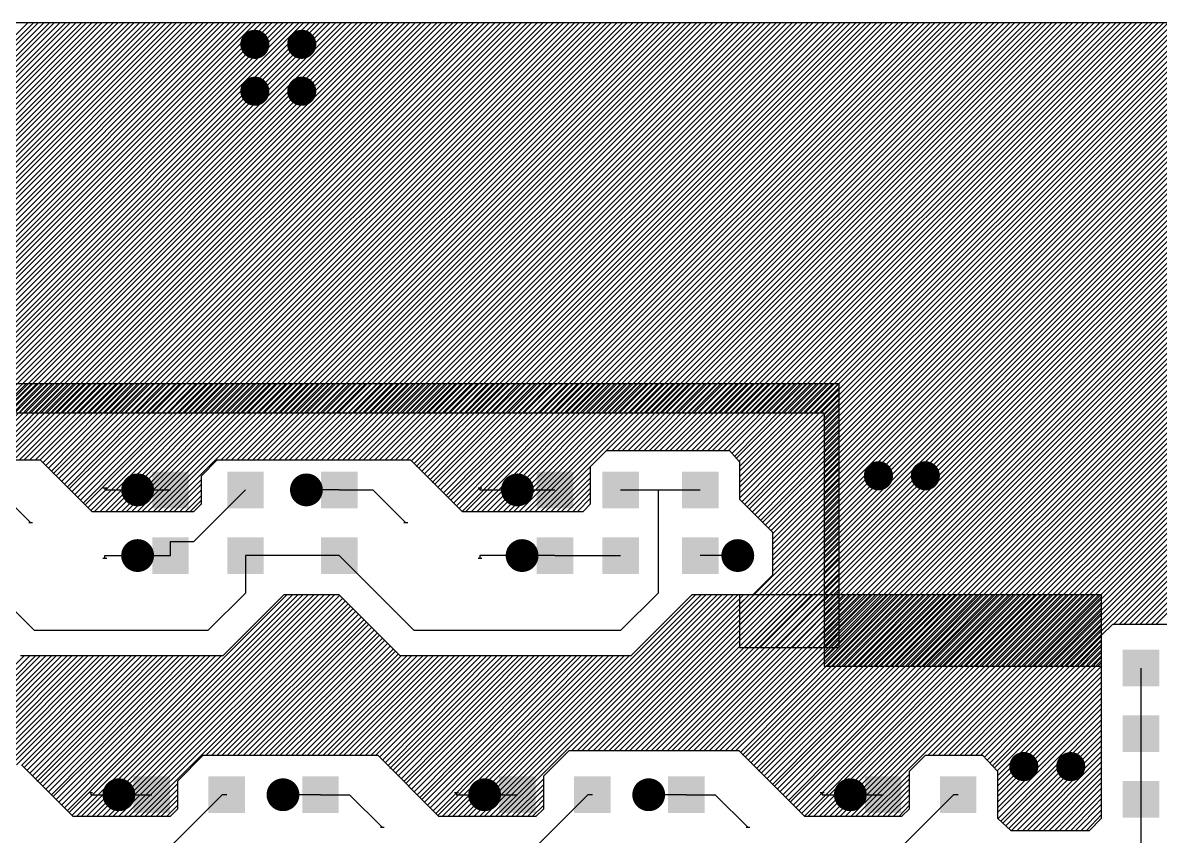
# Model space of a CAD drawing. Extents: x 295 to 953, y 10 to 290.
# Drawn here: x 749.3 to 800.1, y 208.2 to 244.6 of the extents above; entities that cross this region are included whole.
import ezdxf

# ---------------------------------------------------------------- set-up
doc = ezdxf.new("R2010")
doc.units = 0
doc.header["$LTSCALE"] = 5
doc.header["$MEASUREMENT"] = 0
doc.layers.get('0').update_dxf_attribs({"linetype": 'CONTINUOUS', "lineweight": 25})
doc.layers.add('ART01_PHO', color=7, linetype='CONTINUOUS')

msp = doc.modelspace()

# ---------------------------------------------------------------- linework, layer by layer
for points, const_width in [([(759.337, 243.629, 1), (759.987, 243.629, 1)], 0.65), ([(761.432, 243.629, 1), (762.082, 243.629, 1)], 0.65), ([(759.337, 241.534, 1), (759.987, 241.534, 1)], 0.65), ([(761.432, 241.534, 1), (762.082, 241.534, 1)], 0.65), ([(787.207, 224.351, 1), (787.857, 224.351, 1)], 0.65), ([(789.303, 224.351, 1), (789.952, 224.351, 1)], 0.65), ([(754.056, 223.722, 1), (754.79, 223.722, 1)], 0.733), ([(761.6, 223.722, 1), (762.333, 223.722, 1)], 0.733), ([(771.03, 223.722, 1), (771.763, 223.722, 1)], 0.733), ([(754.056, 220.788, 1), (754.79, 220.788, 1)], 0.733), ([(771.239, 220.788, 1), (771.973, 220.788, 1)], 0.733), ([(780.879, 220.788, 1), (781.612, 220.788, 1)], 0.733), ([(793.703, 211.359, 1), (794.353, 211.359, 1)], 0.65), ([(795.799, 211.359, 1), (796.448, 211.359, 1)], 0.65), ([(753.218, 210.101, 1), (753.951, 210.101, 1)], 0.733), ([(760.552, 210.101, 1), (761.286, 210.101, 1)], 0.733), ([(769.563, 210.101, 1), (770.296, 210.101, 1)], 0.733), ([(776.897, 210.101, 1), (777.631, 210.101, 1)], 0.733), ([(785.908, 210.101, 1), (786.641, 210.101, 1)], 0.733)]:
    msp.add_lwpolyline(points, format="xyb", close=True, dxfattribs=dict(const_width=const_width))
for points in [[(756.707, 224.539), (756.707, 222.905), (755.073, 224.539), (755.073, 222.905)], [(760.06, 224.539), (760.06, 222.905), (758.425, 224.539), (758.425, 222.905)], [(764.251, 224.539), (764.251, 222.905), (762.616, 224.539), (762.616, 222.905)], [(773.89, 224.539), (773.89, 222.905), (772.256, 224.539), (772.256, 222.905)], [(776.824, 224.539), (776.824, 222.905), (775.189, 224.539), (775.189, 222.905)], [(780.386, 224.539), (780.386, 222.905), (778.752, 224.539), (778.752, 222.905)], [(756.707, 221.606), (756.707, 219.971), (755.073, 221.606), (755.073, 219.971)], [(760.06, 221.606), (760.06, 219.971), (758.425, 221.606), (758.425, 219.971)], [(764.251, 221.606), (764.251, 219.971), (762.616, 221.606), (762.616, 219.971)], [(773.89, 221.606), (773.89, 219.971), (772.256, 221.606), (772.256, 219.971)], [(776.824, 221.606), (776.824, 219.971), (775.189, 221.606), (775.189, 219.971)], [(780.386, 221.606), (780.386, 219.971), (778.752, 221.606), (778.752, 219.971)], [(800.084, 216.576), (800.084, 214.942), (798.449, 216.576), (798.449, 214.942)], [(800.084, 213.643), (800.084, 212.008), (798.449, 213.643), (798.449, 212.008)], [(755.869, 210.919), (755.869, 209.284), (754.234, 210.919), (754.234, 209.284)], [(759.222, 210.919), (759.222, 209.284), (757.587, 210.919), (757.587, 209.284)], [(763.413, 210.919), (763.413, 209.284), (761.778, 210.919), (761.778, 209.284)], [(772.214, 210.919), (772.214, 209.284), (770.579, 210.919), (770.579, 209.284)], [(775.567, 210.919), (775.567, 209.284), (773.932, 210.919), (773.932, 209.284)], [(779.758, 210.919), (779.758, 209.284), (778.123, 210.919), (778.123, 209.284)], [(788.559, 210.919), (788.559, 209.284), (786.924, 210.919), (786.924, 209.284)], [(791.911, 210.919), (791.911, 209.284), (790.277, 210.919), (790.277, 209.284)], [(800.084, 210.709), (800.084, 209.075), (798.449, 210.709), (798.449, 209.075)]]:
    msp.add_solid(points)
at = {"layer": 'ART01_PHO', "color": 7}
for p, q in [((838.872, 244.593), (701.072, 244.593)), ((732.085, 227.159), (749.519, 244.593)), ((732.336, 227.159), (749.771, 244.593)), ((732.546, 227.159), (749.98, 244.593)), ((732.797, 227.159), (750.232, 244.593)), ((733.049, 227.159), (750.483, 244.593)), ((733.258, 227.159), (750.693, 244.593)), ((733.51, 227.159), (750.944, 244.593)), ((733.761, 227.159), (751.196, 244.593)), ((733.971, 227.159), (751.405, 244.593)), ((734.222, 227.159), (751.657, 244.593)), ((734.474, 227.159), (751.908, 244.593)), ((734.683, 227.159), (752.118, 244.593)), ((734.935, 227.159), (752.369, 244.593)), ((735.186, 227.159), (752.621, 244.593)), ((735.396, 227.159), (752.83, 244.593)), ((735.647, 227.159), (753.082, 244.593)), ((735.899, 227.159), (753.333, 244.593)), ((736.108, 227.159), (753.543, 244.593)), ((736.36, 227.159), (753.794, 244.593)), ((736.611, 227.159), (754.046, 244.593)), ((736.821, 227.159), (754.255, 244.593)), ((737.072, 227.159), (754.507, 244.593)), ((737.324, 227.159), (754.758, 244.593)), ((737.533, 227.159), (754.968, 244.593)), ((737.785, 227.159), (755.219, 244.593)), ((737.994, 227.159), (755.429, 244.593)), ((738.246, 227.159), (755.68, 244.593)), ((738.497, 227.159), (755.932, 244.593)), ((738.707, 227.159), (756.141, 244.593)), ((738.958, 227.159), (756.393, 244.593)), ((739.21, 227.159), (756.644, 244.593)), ((739.419, 227.159), (756.854, 244.593)), ((739.671, 227.159), (757.105, 244.593)), ((739.922, 227.159), (757.357, 244.593)), ((740.132, 227.159), (757.566, 244.593)), ((740.383, 227.159), (757.818, 244.593)), ((740.635, 227.159), (758.069, 244.593)), ((740.844, 227.159), (758.279, 244.593)), ((741.096, 227.159), (758.53, 244.593)), ((741.347, 227.159), (758.782, 244.593)), ((741.557, 227.159), (758.991, 244.593)), ((741.808, 227.159), (759.243, 244.593)), ((742.06, 227.159), (759.494, 244.593)), ((742.269, 227.159), (759.704, 244.593)), ((742.521, 227.159), (759.955, 244.593)), ((742.772, 227.159), (760.207, 244.593)), ((742.982, 227.159), (760.416, 244.593)), ((743.233, 227.159), (760.668, 244.593)), ((743.484, 227.159), (760.919, 244.593)), ((743.694, 227.159), (761.129, 244.593)), ((743.945, 227.159), (761.38, 244.593)), ((744.197, 227.159), (761.631, 244.593)), ((744.406, 227.159), (761.841, 244.593)), ((744.658, 227.159), (762.092, 244.593)), ((744.909, 227.159), (762.344, 244.593)), ((745.119, 227.159), (762.553, 244.593)), ((745.37, 227.159), (762.805, 244.593)), ((745.58, 227.159), (763.015, 244.593)), ((745.831, 227.159), (763.266, 244.593)), ((746.083, 227.159), (763.517, 244.593)), ((746.292, 227.159), (763.727, 244.593)), ((746.544, 227.159), (763.978, 244.593)), ((746.795, 227.159), (764.23, 244.593)), ((747.005, 227.159), (764.439, 244.593)), ((747.256, 227.159), (764.691, 244.593)), ((747.508, 227.159), (764.942, 244.593)), ((747.717, 227.159), (765.152, 244.593)), ((747.969, 227.159), (765.403, 244.593)), ((748.22, 227.159), (765.655, 244.593)), ((748.43, 227.159), (765.864, 244.593)), ((748.681, 227.159), (766.116, 244.593)), ((748.933, 227.159), (766.367, 244.593)), ((749.142, 227.159), (766.577, 244.593)), ((749.394, 227.159), (766.828, 244.593)), ((749.645, 227.159), (767.08, 244.593)), ((749.855, 227.159), (767.289, 244.593)), ((750.106, 227.159), (767.541, 244.593)), ((750.358, 227.159), (767.792, 244.593)), ((750.567, 227.159), (768.002, 244.593)), ((750.819, 227.159), (768.253, 244.593)), ((751.07, 227.159), (768.505, 244.593)), ((751.28, 227.159), (768.714, 244.593)), ((751.531, 227.159), (768.966, 244.593)), ((751.783, 227.159), (769.217, 244.593)), ((751.992, 227.159), (769.427, 244.593)), ((752.244, 227.159), (769.678, 244.593)), ((752.495, 227.159), (769.93, 244.593)), ((752.705, 227.159), (770.139, 244.593)), ((752.956, 227.159), (770.391, 244.593)), ((753.208, 227.159), (770.642, 244.593)), ((753.417, 227.159), (770.852, 244.593)), ((753.669, 227.159), (771.103, 244.593)), ((753.878, 227.159), (771.313, 244.593)), ((754.13, 227.159), (771.564, 244.593)), ((754.381, 227.159), (771.816, 244.593)), ((754.591, 227.159), (772.025, 244.593)), ((754.842, 227.159), (772.277, 244.593)), ((755.094, 227.159), (772.528, 244.593)), ((755.303, 227.159), (772.738, 244.593)), ((755.555, 227.159), (772.989, 244.593)), ((755.806, 227.159), (773.241, 244.593)), ((756.016, 227.159), (773.45, 244.593)), ((756.267, 227.159), (773.702, 244.593)), ((756.518, 227.159), (773.953, 244.593)), ((756.728, 227.159), (774.163, 244.593)), ((756.979, 227.159), (774.414, 244.593)), ((757.231, 227.159), (774.665, 244.593)), ((757.44, 227.159), (774.875, 244.593)), ((757.692, 227.159), (775.126, 244.593)), ((757.943, 227.159), (775.378, 244.593)), ((758.153, 227.159), (775.588, 244.593)), ((758.404, 227.159), (775.839, 244.593)), ((758.656, 227.159), (776.09, 244.593)), ((758.865, 227.159), (776.3, 244.593)), ((759.117, 227.159), (776.551, 244.593)), ((759.368, 227.159), (776.803, 244.593)), ((759.578, 227.159), (777.012, 244.593)), ((759.829, 227.159), (777.264, 244.593)), ((760.081, 227.159), (777.515, 244.593)), ((760.29, 227.159), (777.725, 244.593)), ((760.542, 227.159), (777.976, 244.593)), ((760.793, 227.159), (778.228, 244.593)), ((761.003, 227.159), (778.437, 244.593)), ((761.254, 227.159), (778.689, 244.593)), ((761.506, 227.159), (778.94, 244.593)), ((761.715, 227.159), (779.15, 244.593)), ((761.967, 227.159), (779.401, 244.593)), ((762.176, 227.159), (779.611, 244.593)), ((762.428, 227.159), (779.862, 244.593)), ((762.679, 227.159), (780.114, 244.593)), ((762.889, 227.159), (780.323, 244.593)), ((763.14, 227.159), (780.575, 244.593)), ((763.392, 227.159), (780.826, 244.593)), ((763.601, 227.159), (781.036, 244.593)), ((763.853, 227.159), (781.287, 244.593)), ((764.104, 227.159), (781.539, 244.593)), ((764.314, 227.159), (781.748, 244.593)), ((764.565, 227.159), (782, 244.593)), ((764.817, 227.159), (782.251, 244.593)), ((765.026, 227.159), (782.461, 244.593)), ((765.278, 227.159), (782.712, 244.593)), ((765.529, 227.159), (782.964, 244.593)), ((765.739, 227.159), (783.173, 244.593)), ((765.99, 227.159), (783.425, 244.593)), ((766.242, 227.159), (783.676, 244.593)), ((766.451, 227.159), (783.886, 244.593)), ((766.703, 227.159), (784.137, 244.593)), ((766.954, 227.159), (784.389, 244.593)), ((767.164, 227.159), (784.598, 244.593)), ((767.415, 227.159), (784.85, 244.593)), ((767.667, 227.159), (785.101, 244.593)), ((767.876, 227.159), (785.311, 244.593)), ((768.128, 227.159), (785.562, 244.593)), ((768.379, 227.159), (785.814, 244.593)), ((768.589, 227.159), (786.023, 244.593)), ((768.84, 227.159), (786.275, 244.593)), ((769.091, 227.159), (786.526, 244.593)), ((769.301, 227.159), (786.736, 244.593)), ((769.552, 227.159), (786.987, 244.593)), ((769.762, 227.159), (787.197, 244.593)), ((770.013, 227.159), (787.448, 244.593)), ((770.265, 227.159), (787.699, 244.593)), ((770.474, 227.159), (787.909, 244.593)), ((770.726, 227.159), (788.161, 244.593)), ((770.977, 227.159), (788.412, 244.593)), ((771.187, 227.159), (788.622, 244.593)), ((771.438, 227.159), (788.873, 244.593)), ((771.69, 227.159), (789.124, 244.593)), ((771.899, 227.159), (789.334, 244.593)), ((772.151, 227.159), (789.585, 244.593)), ((772.402, 227.159), (789.837, 244.593)), ((772.612, 227.159), (790.046, 244.593)), ((772.863, 227.159), (790.298, 244.593)), ((773.115, 227.159), (790.549, 244.593)), ((773.324, 227.159), (790.759, 244.593)), ((773.576, 227.159), (791.01, 244.593)), ((773.827, 227.159), (791.262, 244.593)), ((774.037, 227.159), (791.471, 244.593)), ((774.288, 227.159), (791.723, 244.593)), ((774.54, 227.159), (791.974, 244.593)), ((774.749, 227.159), (792.184, 244.593)), ((775.001, 227.159), (792.435, 244.593)), ((775.252, 227.159), (792.687, 244.593)), ((775.462, 227.159), (792.896, 244.593)), ((775.713, 227.159), (793.148, 244.593)), ((775.965, 227.159), (793.399, 244.593)), ((776.174, 227.159), (793.609, 244.593)), ((776.426, 227.159), (793.86, 244.593)), ((776.677, 227.159), (794.112, 244.593)), ((776.887, 227.159), (794.321, 244.593)), ((777.138, 227.159), (794.573, 244.593)), ((777.39, 227.159), (794.824, 244.593)), ((777.599, 227.159), (795.034, 244.593)), ((777.851, 227.159), (795.285, 244.593)), ((778.06, 227.159), (795.495, 244.593)), ((778.312, 227.159), (795.746, 244.593)), ((778.563, 227.159), (795.998, 244.593)), ((778.773, 227.159), (796.207, 244.593)), ((779.024, 227.159), (796.459, 244.593)), ((779.276, 227.159), (796.71, 244.593)), ((779.485, 227.159), (796.92, 244.593)), ((779.737, 227.159), (797.171, 244.593)), ((779.988, 227.159), (797.423, 244.593)), ((780.198, 227.159), (797.632, 244.593)), ((780.449, 227.159), (797.884, 244.593)), ((780.701, 227.159), (798.135, 244.593)), ((780.91, 227.159), (798.345, 244.593)), ((781.162, 227.159), (798.596, 244.593)), ((781.413, 227.159), (798.848, 244.593)), ((781.623, 227.159), (799.057, 244.593)), ((781.874, 227.159), (799.309, 244.593)), ((782.125, 227.159), (799.56, 244.593)), ((782.335, 227.159), (799.77, 244.593)), ((782.586, 227.159), (800.021, 244.593)), ((782.838, 227.159), (800.272, 244.593)), ((783.047, 227.159), (800.482, 244.593)), ((783.299, 227.159), (800.734, 244.593)), ((783.55, 227.159), (800.985, 244.593)), ((783.76, 227.159), (801.195, 244.593)), ((784.011, 227.159), (801.446, 244.593)), ((784.263, 227.159), (801.697, 244.593)), ((784.472, 227.159), (801.907, 244.593)), ((784.724, 227.159), (802.158, 244.593)), ((784.975, 227.159), (802.41, 244.593)), ((785.101, 227.075), (802.619, 244.593)), ((785.101, 226.823), (802.871, 244.593)), ((785.101, 226.614), (803.122, 244.593)), ((785.101, 226.362), (803.332, 244.593)), ((785.101, 226.111), (803.583, 244.593)), ((785.101, 225.901), (803.793, 244.593)), ((785.101, 225.65), (804.044, 244.593)), ((785.101, 225.399), (804.296, 244.593)), ((785.101, 225.189), (804.505, 244.593)), ((785.101, 224.937), (804.757, 244.593)), ((785.101, 224.686), (805.008, 244.593)), ((785.101, 224.476), (805.218, 244.593)), ((785.101, 224.225), (805.469, 244.593)), ((785.101, 223.974), (805.721, 244.593)), ((785.101, 223.764), (805.93, 244.593)), ((785.101, 223.513), (806.182, 244.593)), ((785.101, 223.261), (806.433, 244.593)), ((785.101, 223.052), (806.643, 244.593)), ((785.101, 222.8), (806.894, 244.593)), ((785.101, 222.549), (807.146, 244.593)), ((785.101, 222.339), (807.355, 244.593)), ((785.101, 222.088), (807.607, 244.593)), ((785.101, 221.836), (807.858, 244.593)), ((785.101, 221.627), (808.068, 244.593)), ((785.101, 221.375), (808.319, 244.593)), ((785.101, 221.124), (808.571, 244.593)), ((785.101, 220.914), (808.78, 244.593)), ((785.101, 220.663), (809.032, 244.593)), ((785.101, 220.453), (809.283, 244.593)), ((785.101, 220.202), (809.493, 244.593)), ((785.101, 219.95), (809.744, 244.593)), ((785.101, 219.741), (809.996, 244.593)), ((785.101, 219.489), (810.205, 244.593)), ((785.101, 219.238), (810.457, 244.593)), ((785.101, 219.028), (810.708, 244.593)), ((785.101, 218.777), (810.918, 244.593)), ((785.101, 218.525), (811.169, 244.593)), ((785.101, 218.316), (811.379, 244.593)), ((785.101, 218.064), (811.63, 244.593)), ((785.101, 217.813), (811.882, 244.593)), ((785.101, 217.603), (812.091, 244.593)), ((785.101, 217.352), (812.343, 244.593)), ((785.101, 217.1), (812.594, 244.593)), ((785.101, 216.891), (812.804, 244.593)), ((785.101, 216.639), (813.055, 244.593)), ((785.101, 216.388), (813.307, 244.593)), ((785.101, 216.178), (813.516, 244.593)), ((785.101, 215.927), (813.768, 244.593)), ((785.269, 215.843), (814.019, 244.593)), ((785.478, 215.843), (814.229, 244.593)), ((785.73, 215.843), (814.48, 244.593)), ((785.981, 215.843), (814.731, 244.593)), ((786.191, 215.843), (814.941, 244.593)), ((786.442, 215.843), (815.192, 244.593)), ((786.694, 215.843), (815.444, 244.593)), ((786.903, 215.843), (815.653, 244.593)), ((787.155, 215.843), (815.905, 244.593)), ((787.406, 215.843), (816.156, 244.593)), ((787.616, 215.843), (816.366, 244.593)), ((787.867, 215.843), (816.617, 244.593)), ((788.119, 215.843), (816.869, 244.593)), ((788.328, 215.843), (817.078, 244.593)), ((788.58, 215.843), (817.33, 244.593)), ((788.831, 215.843), (817.581, 244.593)), ((789.041, 215.843), (817.791, 244.593)), ((789.292, 215.843), (818.042, 244.593)), ((789.544, 215.843), (818.294, 244.593)), ((789.753, 215.843), (818.503, 244.593)), ((790.005, 215.843), (818.755, 244.593)), ((790.256, 215.843), (819.006, 244.593)), ((790.466, 215.843), (819.216, 244.593)), ((790.717, 215.843), (819.467, 244.593)), ((790.927, 215.843), (819.677, 244.593)), ((791.178, 215.843), (819.928, 244.593)), ((791.429, 215.843), (820.18, 244.593)), ((791.639, 215.843), (820.389, 244.593)), ((791.89, 215.843), (820.641, 244.593)), ((792.142, 215.843), (820.892, 244.593)), ((792.352, 215.843), (821.102, 244.593)), ((792.603, 215.843), (821.353, 244.593)), ((792.854, 215.843), (821.605, 244.593)), ((793.064, 215.843), (821.814, 244.593)), ((793.315, 215.843), (822.066, 244.593)), ((793.567, 215.843), (822.317, 244.593)), ((793.776, 215.843), (822.527, 244.593)), ((794.028, 215.843), (822.778, 244.593)), ((794.279, 215.843), (823.03, 244.593)), ((794.489, 215.843), (823.239, 244.593)), ((794.74, 215.843), (823.491, 244.593)), ((794.992, 215.843), (823.742, 244.593)), ((795.201, 215.843), (823.952, 244.593)), ((795.453, 215.843), (824.203, 244.593)), ((795.704, 215.843), (824.455, 244.593)), ((795.914, 215.843), (824.664, 244.593)), ((798.051, 217.729), (824.916, 244.593)), ((798.303, 217.729), (825.167, 244.593)), ((798.512, 217.729), (825.377, 244.593)), ((798.764, 217.729), (825.628, 244.593)), ((799.015, 217.729), (825.88, 244.593)), ((799.225, 217.729), (826.089, 244.593)), ((799.476, 217.729), (826.341, 244.593)), ((799.728, 217.729), (826.592, 244.593)), ((799.937, 217.729), (826.802, 244.593)), ((785.772, 228.458), (712.597, 228.458)), ((746.041, 225.063), (749.436, 228.458)), ((746.292, 225.063), (749.687, 228.458)), ((746.502, 225.063), (749.897, 228.458)), ((746.753, 225.063), (750.148, 228.458)), ((747.005, 225.063), (750.4, 228.458)), ((747.214, 225.063), (750.609, 228.458)), ((747.466, 225.063), (750.861, 228.458)), ((747.717, 225.063), (751.112, 228.458)), ((747.927, 225.063), (751.322, 228.458)), ((748.178, 225.063), (751.573, 228.458)), ((748.43, 225.063), (751.825, 228.458)), ((748.639, 225.063), (752.034, 228.458)), ((748.891, 225.063), (752.286, 228.458)), ((749.142, 225.063), (752.537, 228.458)), ((749.352, 225.063), (752.747, 228.458)), ((749.603, 225.063), (752.998, 228.458)), ((749.855, 225.063), (753.249, 228.458)), ((750.064, 225.063), (753.459, 228.458)), ((750.19, 224.937), (753.71, 228.458)), ((750.316, 224.812), (753.962, 228.458)), ((750.442, 224.686), (754.171, 228.458)), ((750.567, 224.56), (754.423, 228.458)), ((750.651, 224.435), (754.674, 228.458)), ((750.777, 224.351), (754.884, 228.458)), ((750.903, 224.225), (755.135, 228.458)), ((751.028, 224.099), (755.387, 228.458)), ((751.154, 223.974), (755.596, 228.458)), ((751.28, 223.848), (755.848, 228.458)), ((751.364, 223.764), (756.099, 228.458)), ((751.489, 223.638), (756.309, 228.458)), ((751.615, 223.513), (756.56, 228.458)), ((751.741, 223.387), (756.812, 228.458)), ((751.866, 223.261), (757.021, 228.458)), ((751.992, 223.135), (757.273, 228.458)), ((752.076, 223.052), (757.482, 228.458)), ((752.202, 222.926), (757.734, 228.458)), ((752.327, 222.8), (757.985, 228.458)), ((752.495, 222.758), (758.195, 228.458)), ((752.747, 222.758), (758.446, 228.458)), ((752.998, 222.758), (758.698, 228.458)), ((753.208, 222.758), (758.907, 228.458)), ((753.459, 222.758), (759.159, 228.458)), ((753.71, 222.758), (759.41, 228.458)), ((753.92, 222.758), (759.62, 228.458)), ((754.171, 222.758), (759.871, 228.458)), ((754.423, 222.758), (760.123, 228.458)), ((754.633, 222.758), (760.332, 228.458)), ((754.884, 222.758), (760.584, 228.458)), ((755.135, 222.758), (760.835, 228.458)), ((755.345, 222.758), (761.045, 228.458)), ((755.596, 222.758), (761.296, 228.458)), ((758.153, 225.063), (761.548, 228.458)), ((758.362, 225.063), (761.757, 228.458)), ((758.614, 225.063), (762.009, 228.458)), ((758.865, 225.063), (762.26, 228.458)), ((759.075, 225.063), (762.47, 228.458)), ((759.326, 225.063), (762.721, 228.458)), ((759.578, 225.063), (762.973, 228.458)), ((759.787, 225.063), (763.182, 228.458)), ((760.039, 225.063), (763.434, 228.458)), ((760.29, 225.063), (763.685, 228.458)), ((760.5, 225.063), (763.895, 228.458)), ((760.751, 225.063), (764.146, 228.458)), ((761.003, 225.063), (764.398, 228.458)), ((761.212, 225.063), (764.607, 228.458)), ((761.464, 225.063), (764.859, 228.458)), ((761.715, 225.063), (765.11, 228.458)), ((761.925, 225.063), (765.32, 228.458)), ((762.176, 225.063), (765.571, 228.458)), ((762.386, 225.063), (765.781, 228.458)), ((762.637, 225.063), (766.032, 228.458)), ((762.889, 225.063), (766.283, 228.458)), ((763.098, 225.063), (766.493, 228.458)), ((763.35, 225.063), (766.744, 228.458)), ((763.601, 225.063), (766.996, 228.458)), ((763.811, 225.063), (767.206, 228.458)), ((764.062, 225.063), (767.457, 228.458)), ((764.314, 225.063), (767.708, 228.458)), ((764.523, 225.063), (767.918, 228.458)), ((764.775, 225.063), (768.169, 228.458)), ((765.026, 225.063), (768.421, 228.458)), ((765.236, 225.063), (768.63, 228.458)), ((765.487, 225.063), (768.882, 228.458)), ((765.739, 225.063), (769.133, 228.458)), ((765.948, 225.063), (769.343, 228.458)), ((766.2, 225.063), (769.594, 228.458)), ((766.451, 225.063), (769.846, 228.458)), ((766.661, 225.021), (770.055, 228.458)), ((766.786, 224.896), (770.307, 228.458)), ((766.87, 224.77), (770.558, 228.458)), ((766.996, 224.686), (770.768, 228.458)), ((767.122, 224.56), (771.019, 228.458)), ((767.247, 224.435), (771.271, 228.458)), ((767.373, 224.309), (771.48, 228.458)), ((767.499, 224.183), (771.732, 228.458)), ((767.583, 224.057), (771.983, 228.458)), ((767.708, 223.974), (772.193, 228.458)), ((767.834, 223.848), (772.444, 228.458)), ((767.96, 223.722), (772.696, 228.458)), ((768.086, 223.596), (772.905, 228.458)), ((768.211, 223.471), (773.157, 228.458)), ((768.295, 223.387), (773.408, 228.458)), ((768.421, 223.261), (773.618, 228.458)), ((768.547, 223.135), (773.869, 228.458)), ((768.672, 223.01), (774.079, 228.458)), ((768.798, 222.884), (774.33, 228.458)), ((768.924, 222.758), (774.582, 228.458)), ((769.091, 222.758), (774.791, 228.458)), ((769.343, 222.758), (775.043, 228.458)), ((769.594, 222.758), (775.294, 228.458)), ((769.804, 222.758), (775.504, 228.458)), ((770.055, 222.758), (775.755, 228.458)), ((770.307, 222.758), (776.007, 228.458)), ((770.516, 222.758), (776.216, 228.458)), ((770.768, 222.758), (776.468, 228.458)), ((771.019, 222.758), (776.719, 228.458)), ((771.229, 222.758), (776.929, 228.458)), ((771.48, 222.758), (777.18, 228.458)), ((771.732, 222.758), (777.432, 228.458)), ((771.941, 222.758), (777.641, 228.458)), ((772.193, 222.758), (777.893, 228.458)), ((772.444, 222.758), (778.144, 228.458)), ((775.378, 225.482), (778.354, 228.458)), ((775.629, 225.482), (778.605, 228.458)), ((775.881, 225.482), (778.856, 228.458)), ((776.09, 225.482), (779.066, 228.458)), ((776.342, 225.482), (779.317, 228.458)), ((776.593, 225.482), (779.569, 228.458)), ((776.803, 225.482), (779.779, 228.458)), ((777.054, 225.482), (780.03, 228.458)), ((777.306, 225.482), (780.281, 228.458)), ((777.515, 225.482), (780.491, 228.458)), ((777.767, 225.482), (780.742, 228.458)), ((778.018, 225.482), (780.994, 228.458)), ((778.228, 225.482), (781.203, 228.458)), ((778.479, 225.482), (781.455, 228.458)), ((778.689, 225.482), (781.664, 228.458)), ((778.94, 225.482), (781.916, 228.458)), ((779.192, 225.482), (782.167, 228.458)), ((779.401, 225.482), (782.377, 228.458)), ((779.653, 225.482), (782.628, 228.458)), ((779.904, 225.482), (782.88, 228.458)), ((780.114, 225.482), (783.089, 228.458)), ((780.365, 225.482), (783.341, 228.458)), ((780.617, 225.482), (783.592, 228.458)), ((780.826, 225.482), (783.802, 228.458)), ((780.994, 225.357), (784.053, 228.458)), ((781.12, 225.231), (784.305, 228.458)), ((781.203, 225.147), (784.514, 228.458)), ((781.329, 225.021), (784.766, 228.458)), ((781.329, 224.77), (785.017, 228.458)), ((781.329, 224.56), (785.227, 228.458)), ((781.329, 224.309), (785.478, 228.458)), ((781.329, 224.057), (785.73, 228.458)), ((781.329, 223.848), (785.772, 228.29)), ((785.772, 216.681), (785.772, 228.458)), ((781.329, 223.596), (785.772, 228.039)), ((781.329, 223.345), (785.772, 227.787)), ((781.455, 223.219), (785.772, 227.578)), ((781.581, 223.093), (785.772, 227.326)), ((712.597, 227.159), (785.101, 227.159)), ((781.664, 222.968), (785.772, 227.117)), ((781.79, 222.884), (785.772, 226.865)), ((785.101, 227.159), (785.101, 215.843)), ((781.916, 222.758), (785.772, 226.614)), ((782.042, 222.632), (785.772, 226.404)), ((782.167, 222.507), (785.772, 226.153)), ((782.293, 222.381), (785.772, 225.901)), ((774.665, 224.77), (775.378, 225.482)), ((775.378, 225.482), (780.868, 225.482)), ((780.868, 225.482), (781.329, 224.979)), ((782.377, 222.297), (785.772, 225.692)), ((782.503, 222.171), (785.772, 225.44)), ((741.221, 225.063), (750.064, 225.063)), ((750.064, 225.063), (752.369, 222.758)), ((757.273, 224.351), (757.985, 225.063)), ((757.985, 225.063), (766.619, 225.063)), ((766.619, 225.063), (768.924, 222.758)), ((772.654, 222.758), (774.665, 224.77)), ((774.665, 223.093), (774.665, 224.77)), ((781.329, 224.979), (781.329, 223.303)), ((782.628, 222.046), (785.772, 225.189)), ((782.754, 221.92), (785.772, 224.979)), ((782.796, 221.752), (785.772, 224.728)), ((757.273, 223.093), (757.273, 224.351)), ((772.905, 222.758), (774.665, 224.518)), ((773.157, 222.758), (774.665, 224.267)), ((782.796, 221.501), (785.772, 224.476)), ((782.796, 221.291), (785.772, 224.267)), ((748.178, 223.722), (749.645, 222.255)), ((753.04, 223.806), (752.872, 223.806)), ((752.956, 223.806), (752.956, 223.722)), ((752.956, 223.722), (755.89, 223.722)), ((755.848, 222.758), (757.273, 224.183)), ((756.057, 222.758), (757.273, 223.974)), ((756.309, 222.758), (757.273, 223.722)), ((756.938, 221.417), (759.243, 223.722)), ((763.434, 223.722), (761.967, 223.722)), ((763.434, 223.722), (764.942, 223.722)), ((764.942, 223.722), (766.409, 222.255)), ((769.804, 223.806), (769.636, 223.806)), ((769.72, 223.806), (769.72, 223.722)), ((769.72, 223.722), (773.073, 223.722)), ((773.366, 222.758), (774.665, 224.057)), ((773.618, 222.758), (774.665, 223.806)), ((776.007, 223.722), (779.569, 223.722)), ((777.683, 223.722), (777.683, 219.112)), ((782.796, 221.04), (785.772, 224.015)), ((782.796, 220.788), (785.772, 223.764)), ((756.56, 222.758), (757.273, 223.471)), ((756.77, 222.758), (757.273, 223.261)), ((773.869, 222.758), (774.665, 223.596)), ((774.079, 222.758), (774.665, 223.345)), ((781.329, 223.303), (782.796, 221.836)), ((782.796, 220.579), (785.772, 223.554)), ((782.796, 220.327), (785.772, 223.303)), ((752.369, 222.758), (756.938, 222.758)), ((756.938, 222.758), (757.273, 223.093)), ((768.924, 222.758), (774.33, 222.758)), ((774.33, 222.758), (774.665, 223.093)), ((781.329, 218.4), (785.772, 222.842)), ((782.796, 220.076), (785.772, 223.052)), ((749.729, 222.255), (749.561, 222.255)), ((766.493, 222.255), (766.325, 222.255)), ((781.329, 218.148), (785.772, 222.591)), ((781.329, 217.897), (785.772, 222.339)), ((781.329, 217.687), (785.772, 222.13)), ((781.329, 217.436), (785.772, 221.878)), ((782.796, 221.836), (782.796, 219.908)), ((755.89, 220.788), (755.89, 221.417)), ((755.89, 221.417), (756.938, 221.417)), ((781.329, 217.184), (785.772, 221.627)), ((781.329, 216.975), (785.772, 221.417)), ((781.329, 216.723), (785.772, 221.166)), ((749.813, 217.436), (746.46, 220.788)), ((753.04, 220.663), (752.872, 220.663)), ((752.956, 220.663), (752.956, 220.788)), ((752.956, 220.788), (755.89, 220.788)), ((763.434, 220.788), (759.243, 220.788)), ((759.243, 220.788), (759.243, 219.112)), ((766.786, 217.436), (763.434, 220.788)), ((769.804, 220.663), (769.636, 220.663)), ((773.073, 220.788), (769.72, 220.788)), ((769.72, 220.788), (769.72, 220.663)), ((773.073, 220.788), (776.007, 220.788)), ((781.245, 220.788), (779.569, 220.788)), ((781.539, 216.681), (785.772, 220.914)), ((781.748, 216.681), (785.772, 220.705)), ((782, 216.681), (785.772, 220.453)), ((782.251, 216.681), (785.772, 220.202)), ((782.796, 219.908), (781.916, 219.028)), ((782.461, 216.681), (785.772, 219.992)), ((782.712, 216.681), (785.772, 219.741)), ((759.243, 219.112), (757.566, 217.436)), ((777.683, 219.112), (776.007, 217.436)), ((782.964, 216.681), (785.772, 219.489)), ((783.173, 216.681), (785.772, 219.28)), ((751.364, 209.305), (761.087, 219.028)), ((751.489, 209.179), (761.338, 219.028)), ((751.699, 209.137), (761.59, 219.028)), ((751.908, 209.137), (761.799, 219.028)), ((752.16, 209.137), (762.051, 219.028)), ((752.411, 209.137), (762.302, 219.028)), ((752.621, 209.137), (762.512, 219.028)), ((752.872, 209.137), (762.763, 219.028)), ((753.124, 209.137), (763.015, 219.028)), ((753.333, 209.137), (763.224, 219.028)), ((753.585, 209.137), (763.434, 218.986)), ((753.836, 209.137), (763.559, 218.861)), ((754.046, 209.137), (763.685, 218.735)), ((754.297, 209.137), (763.811, 218.609)), ((760.961, 219.028), (758.237, 216.304)), ((763.434, 219.028), (760.961, 219.028)), ((766.158, 216.304), (763.434, 219.028)), ((769.469, 209.137), (779.359, 219.028)), ((769.72, 209.137), (779.611, 219.028)), ((769.93, 209.137), (779.82, 219.028)), ((770.181, 209.137), (780.072, 219.028)), ((770.433, 209.137), (780.323, 219.028)), ((770.642, 209.137), (780.533, 219.028)), ((773.827, 212.071), (780.784, 219.028)), ((774.079, 212.071), (781.036, 219.028)), ((774.288, 212.071), (781.245, 219.028)), ((774.54, 212.071), (781.497, 219.028)), ((774.791, 212.071), (781.748, 219.028)), ((775.001, 212.071), (781.958, 219.028)), ((775.252, 212.071), (782.209, 219.028)), ((775.504, 212.071), (782.461, 219.028)), ((775.713, 212.071), (782.67, 219.028)), ((775.965, 212.071), (782.922, 219.028)), ((776.216, 212.071), (783.173, 219.028)), ((776.426, 212.071), (783.383, 219.028)), ((779.192, 219.028), (776.468, 216.304)), ((776.677, 212.071), (783.634, 219.028)), ((776.929, 212.071), (783.886, 219.028)), ((777.138, 212.071), (784.095, 219.028)), ((777.39, 212.071), (784.347, 219.028)), ((777.599, 212.071), (784.556, 219.028)), ((777.851, 212.071), (784.808, 219.028)), ((778.102, 212.071), (785.059, 219.028)), ((778.312, 212.071), (785.269, 219.028)), ((778.563, 212.071), (785.52, 219.028)), ((778.815, 212.071), (785.772, 219.028)), ((779.024, 212.071), (785.981, 219.028)), ((797.506, 219.028), (779.192, 219.028)), ((779.276, 212.071), (786.233, 219.028)), ((779.527, 212.071), (786.484, 219.028)), ((779.737, 212.071), (786.694, 219.028)), ((779.988, 212.071), (786.945, 219.028)), ((780.24, 212.071), (787.197, 219.028)), ((780.449, 212.071), (787.406, 219.028)), ((780.701, 212.071), (787.658, 219.028)), ((780.952, 212.071), (787.909, 219.028)), ((781.162, 212.071), (788.119, 219.028)), ((781.329, 218.861), (781.497, 219.028)), ((781.329, 218.609), (781.748, 219.028)), ((781.916, 219.028), (781.329, 219.028)), ((781.329, 219.028), (781.329, 216.681)), ((781.371, 211.987), (788.37, 219.028)), ((781.455, 211.862), (788.622, 219.028)), ((781.581, 211.778), (788.831, 219.028)), ((781.706, 211.652), (789.083, 219.028)), ((781.832, 211.526), (789.334, 219.028)), ((781.958, 211.401), (789.544, 219.028)), ((782.084, 211.275), (789.795, 219.028)), ((782.167, 211.149), (790.046, 219.028)), ((782.293, 211.065), (790.256, 219.028)), ((782.419, 210.94), (790.507, 219.028)), ((782.545, 210.814), (790.759, 219.028)), ((782.67, 210.688), (790.968, 219.028)), ((782.796, 210.562), (791.22, 219.028)), ((782.88, 210.479), (791.471, 219.028)), ((783.006, 210.353), (791.681, 219.028)), ((783.131, 210.227), (791.932, 219.028)), ((783.257, 210.101), (792.142, 219.028)), ((783.383, 209.976), (792.393, 219.028)), ((783.425, 216.681), (785.772, 219.028)), ((783.508, 209.85), (792.645, 219.028)), ((783.592, 209.766), (792.854, 219.028)), ((783.676, 216.681), (785.772, 218.819)), ((783.718, 209.64), (793.106, 219.028)), ((783.844, 209.515), (793.357, 219.028)), ((783.97, 209.389), (793.567, 219.028)), ((784.095, 209.263), (793.818, 219.028)), ((784.221, 209.137), (794.07, 219.028)), ((784.389, 209.137), (794.279, 219.028)), ((784.64, 209.137), (794.531, 219.028)), ((784.892, 209.137), (794.782, 219.028)), ((785.101, 209.137), (794.992, 219.028)), ((785.353, 209.137), (795.243, 219.028)), ((785.604, 209.137), (795.495, 219.028)), ((785.814, 209.137), (795.704, 219.028)), ((786.065, 209.137), (795.956, 219.028)), ((786.316, 209.137), (796.207, 219.028)), ((786.526, 209.137), (796.417, 219.028)), ((786.777, 209.137), (796.668, 219.028)), ((789.753, 211.862), (796.92, 219.028)), ((789.963, 211.862), (797.129, 219.028)), ((790.214, 211.862), (797.381, 219.028)), ((790.466, 211.862), (797.506, 218.944)), ((790.675, 211.862), (797.506, 218.693)), ((797.506, 209.054), (797.506, 219.028)), ((754.549, 209.137), (763.937, 218.525)), ((757.482, 211.862), (764.02, 218.4)), ((757.734, 211.862), (764.146, 218.274)), ((757.985, 211.862), (764.272, 218.148)), ((783.886, 216.681), (785.772, 218.567)), ((784.137, 216.681), (785.772, 218.316)), ((784.389, 216.681), (785.772, 218.106)), ((790.927, 211.862), (797.506, 218.441)), ((791.178, 211.862), (797.506, 218.232)), ((758.195, 211.862), (764.398, 218.022)), ((758.446, 211.862), (764.523, 217.897)), ((758.698, 211.862), (764.649, 217.813)), ((758.907, 211.862), (764.733, 217.687)), ((784.598, 216.681), (785.772, 217.855)), ((784.85, 216.681), (785.772, 217.603)), ((791.388, 211.862), (797.506, 217.98)), ((791.639, 211.862), (797.506, 217.729)), ((797.506, 217.226), (798.009, 217.729)), ((798.009, 217.729), (809.157, 217.729)), ((757.566, 217.436), (749.813, 217.436)), ((759.159, 211.862), (764.859, 217.561)), ((759.41, 211.862), (764.984, 217.436)), ((759.62, 211.862), (765.11, 217.31)), ((759.871, 211.862), (765.236, 217.226)), ((760.123, 211.862), (765.361, 217.1)), ((776.007, 217.436), (766.786, 217.436)), ((785.101, 216.681), (785.772, 217.394)), ((785.311, 216.681), (785.772, 217.142)), ((791.89, 211.862), (797.506, 217.519)), ((792.1, 211.862), (797.506, 217.268)), ((796.165, 215.843), (797.506, 217.184)), ((797.506, 215.843), (797.506, 217.226)), ((760.332, 211.862), (765.445, 216.975)), ((760.584, 211.862), (765.571, 216.849)), ((760.793, 211.862), (765.697, 216.723)), ((761.045, 211.862), (765.822, 216.597)), ((781.329, 216.681), (785.772, 216.681)), ((785.562, 216.681), (785.772, 216.891)), ((792.268, 211.778), (797.506, 217.017)), ((792.393, 211.652), (797.506, 216.807)), ((796.417, 215.843), (797.506, 216.975)), ((796.626, 215.843), (797.506, 216.723)), ((744.49, 211.442), (749.352, 216.304)), ((744.742, 211.442), (749.603, 216.304)), ((744.993, 211.442), (749.855, 216.304)), ((745.203, 211.442), (750.064, 216.304)), ((745.454, 211.442), (750.316, 216.304)), ((745.706, 211.442), (750.567, 216.304)), ((745.915, 211.442), (750.777, 216.304)), ((746.167, 211.442), (751.028, 216.304)), ((746.418, 211.442), (751.28, 216.304)), ((746.628, 211.442), (751.489, 216.304)), ((746.879, 211.442), (751.741, 216.304)), ((747.131, 211.442), (751.992, 216.304)), ((747.34, 211.442), (752.202, 216.304)), ((747.592, 211.442), (752.453, 216.304)), ((747.843, 211.442), (752.705, 216.304)), ((748.053, 211.442), (752.914, 216.304)), ((748.304, 211.442), (753.166, 216.304)), ((748.556, 211.442), (753.417, 216.304)), ((748.765, 211.442), (753.627, 216.304)), ((749.017, 211.442), (753.878, 216.304)), ((758.237, 216.304), (749.184, 216.304)), ((749.226, 211.401), (754.13, 216.304)), ((749.352, 211.317), (754.339, 216.304)), ((749.478, 211.191), (754.591, 216.304)), ((749.603, 211.065), (754.842, 216.304)), ((749.729, 210.94), (755.052, 216.304)), ((749.855, 210.814), (755.303, 216.304)), ((749.939, 210.688), (755.555, 216.304)), ((750.064, 210.604), (755.764, 216.304)), ((750.19, 210.479), (756.016, 216.304)), ((750.316, 210.353), (756.267, 216.304)), ((750.442, 210.227), (756.477, 216.304)), ((750.567, 210.101), (756.728, 216.304)), ((750.651, 210.018), (756.979, 216.304)), ((750.777, 209.892), (757.189, 216.304)), ((750.903, 209.766), (757.44, 216.304)), ((751.028, 209.64), (757.65, 216.304)), ((751.154, 209.515), (757.901, 216.304)), ((751.28, 209.389), (758.153, 216.304)), ((761.296, 211.862), (765.948, 216.514)), ((761.506, 211.862), (766.074, 216.388)), ((761.757, 211.862), (766.2, 216.304)), ((762.009, 211.862), (766.451, 216.304)), ((762.218, 211.862), (766.661, 216.304)), ((762.47, 211.862), (766.912, 216.304)), ((762.721, 211.862), (767.164, 216.304)), ((762.931, 211.862), (767.373, 216.304)), ((763.182, 211.862), (767.625, 216.304)), ((763.434, 211.862), (767.876, 216.304)), ((763.643, 211.862), (768.086, 216.304)), ((763.895, 211.862), (768.337, 216.304)), ((764.146, 211.862), (768.589, 216.304)), ((764.356, 211.862), (768.798, 216.304)), ((764.607, 211.862), (769.05, 216.304)), ((764.859, 211.862), (769.301, 216.304)), ((765.068, 211.862), (769.511, 216.304)), ((765.236, 211.778), (769.762, 216.304)), ((765.361, 211.652), (770.013, 216.304)), ((765.487, 211.526), (770.223, 216.304)), ((765.613, 211.401), (770.474, 216.304)), ((765.697, 211.275), (770.726, 216.304)), ((765.822, 211.191), (770.935, 216.304)), ((765.948, 211.065), (771.187, 216.304)), ((766.074, 210.94), (771.438, 216.304)), ((776.468, 216.304), (766.158, 216.304)), ((766.2, 210.814), (771.648, 216.304)), ((766.325, 210.688), (771.899, 216.304)), ((766.409, 210.604), (772.151, 216.304)), ((766.535, 210.479), (772.36, 216.304)), ((766.661, 210.353), (772.612, 216.304)), ((766.786, 210.227), (772.863, 216.304)), ((766.912, 210.101), (773.073, 216.304)), ((767.038, 209.976), (773.324, 216.304)), ((767.122, 209.892), (773.534, 216.304)), ((767.247, 209.766), (773.785, 216.304)), ((767.373, 209.64), (774.037, 216.304)), ((767.499, 209.515), (774.246, 216.304)), ((767.625, 209.389), (774.498, 216.304)), ((767.75, 209.263), (774.749, 216.304)), ((767.834, 209.179), (774.959, 216.304)), ((768.044, 209.137), (775.21, 216.304)), ((768.295, 209.137), (775.462, 216.304)), ((768.505, 209.137), (775.671, 216.304)), ((768.756, 209.137), (775.923, 216.304)), ((769.008, 209.137), (776.174, 216.304)), ((769.217, 209.137), (776.384, 216.304)), ((792.519, 211.526), (797.506, 216.555)), ((792.645, 211.401), (797.506, 216.304)), ((792.729, 211.317), (797.506, 216.094)), ((796.878, 215.843), (797.506, 216.472)), ((797.129, 215.843), (797.506, 216.262)), ((785.101, 215.843), (797.506, 215.843)), ((792.854, 211.191), (797.506, 215.843)), ((792.854, 210.94), (797.506, 215.592)), ((797.339, 215.843), (797.506, 216.011)), ((799.267, 206.958), (799.267, 215.759)), ((792.854, 210.73), (797.506, 215.382)), ((792.854, 210.479), (797.506, 215.131)), ((792.854, 210.227), (797.506, 214.879)), ((792.854, 210.018), (797.506, 214.67)), ((792.854, 209.766), (797.506, 214.418)), ((792.854, 209.515), (797.506, 214.167)), ((792.854, 209.305), (797.506, 213.957)), ((792.896, 209.054), (797.506, 213.706)), ((793.022, 208.928), (797.506, 213.454)), ((793.106, 208.844), (797.506, 213.245)), ((793.232, 208.718), (797.506, 212.993)), ((793.357, 208.593), (797.506, 212.742)), ((793.483, 208.509), (797.506, 212.532)), ((772.57, 210.94), (773.702, 212.071)), ((773.702, 212.071), (781.287, 212.071)), ((781.287, 212.071), (784.221, 209.137)), ((793.735, 208.509), (797.506, 212.281)), ((793.986, 208.509), (797.506, 212.029)), ((756.225, 210.73), (757.357, 211.862)), ((757.357, 211.862), (765.152, 211.862)), ((765.152, 211.862), (767.876, 209.137)), ((788.915, 211.149), (789.627, 211.862)), ((789.627, 211.862), (792.184, 211.862)), ((792.184, 211.862), (792.854, 211.149)), ((794.196, 208.509), (797.506, 211.82)), ((794.447, 208.509), (797.506, 211.568)), ((749.226, 211.442), (751.531, 209.137)), ((787.029, 209.137), (788.915, 211.023)), ((788.915, 209.473), (788.915, 211.149)), ((792.854, 211.149), (792.854, 209.054)), ((794.698, 208.509), (797.506, 211.317)), ((794.908, 208.509), (797.506, 211.107)), ((754.758, 209.137), (756.225, 210.604)), ((756.225, 209.473), (756.225, 210.73)), ((770.894, 209.137), (772.57, 210.814)), ((771.145, 209.137), (772.57, 210.562)), ((772.57, 209.473), (772.57, 210.94)), ((787.238, 209.137), (788.915, 210.814)), ((787.49, 209.137), (788.915, 210.562)), ((795.159, 208.509), (797.506, 210.856)), ((795.411, 208.509), (797.506, 210.646)), ((752.411, 210.185), (752.244, 210.185)), ((752.327, 210.185), (752.327, 210.101)), ((752.327, 210.101), (755.052, 210.101)), ((755.01, 209.137), (756.225, 210.353)), ((758.195, 210.101), (755.261, 207.168)), ((755.261, 209.137), (756.225, 210.101)), ((758.404, 210.101), (758.195, 210.101)), ((762.595, 210.101), (760.919, 210.101)), ((762.595, 210.101), (763.895, 210.101)), ((763.895, 210.101), (765.361, 208.635)), ((768.756, 210.185), (768.589, 210.185)), ((768.672, 210.185), (768.672, 210.101)), ((768.672, 210.101), (771.397, 210.101)), ((771.355, 209.137), (772.57, 210.353)), ((774.54, 210.101), (771.606, 207.168)), ((771.606, 209.137), (772.57, 210.101)), ((774.749, 210.101), (774.54, 210.101)), ((778.94, 210.101), (777.264, 210.101)), ((778.94, 210.101), (780.24, 210.101)), ((780.24, 210.101), (781.706, 208.635)), ((785.101, 210.185), (784.933, 210.185)), ((785.017, 210.185), (785.017, 210.101)), ((785.017, 210.101), (787.741, 210.101)), ((787.741, 209.137), (788.915, 210.353)), ((790.885, 210.101), (787.951, 207.168)), ((787.951, 209.137), (788.915, 210.101)), ((791.094, 210.101), (790.885, 210.101)), ((795.62, 208.509), (797.506, 210.395)), ((795.872, 208.509), (797.506, 210.143)), ((755.471, 209.137), (756.225, 209.892)), ((755.722, 209.137), (756.225, 209.64)), ((755.89, 209.137), (756.225, 209.473)), ((771.858, 209.137), (772.57, 209.892)), ((772.067, 209.137), (772.57, 209.64)), ((772.235, 209.137), (772.57, 209.473)), ((788.202, 209.137), (788.915, 209.85)), ((788.454, 209.137), (788.915, 209.64)), ((788.58, 209.137), (788.915, 209.473)), ((796.123, 208.509), (797.506, 209.934)), ((796.333, 208.509), (797.506, 209.682)), ((751.531, 209.137), (755.89, 209.137)), ((767.876, 209.137), (772.235, 209.137)), ((784.221, 209.137), (788.58, 209.137)), ((792.854, 209.054), (793.441, 208.509)), ((796.584, 208.509), (797.506, 209.431)), ((796.836, 208.509), (797.506, 209.221)), ((796.962, 208.509), (797.506, 209.054)), ((765.445, 208.635), (765.278, 208.635)), ((781.79, 208.635), (781.623, 208.635)), ((793.441, 208.509), (796.962, 208.509))]:
    msp.add_line(p, q, dxfattribs=at)

doc.saveas('drawing.dxf')
